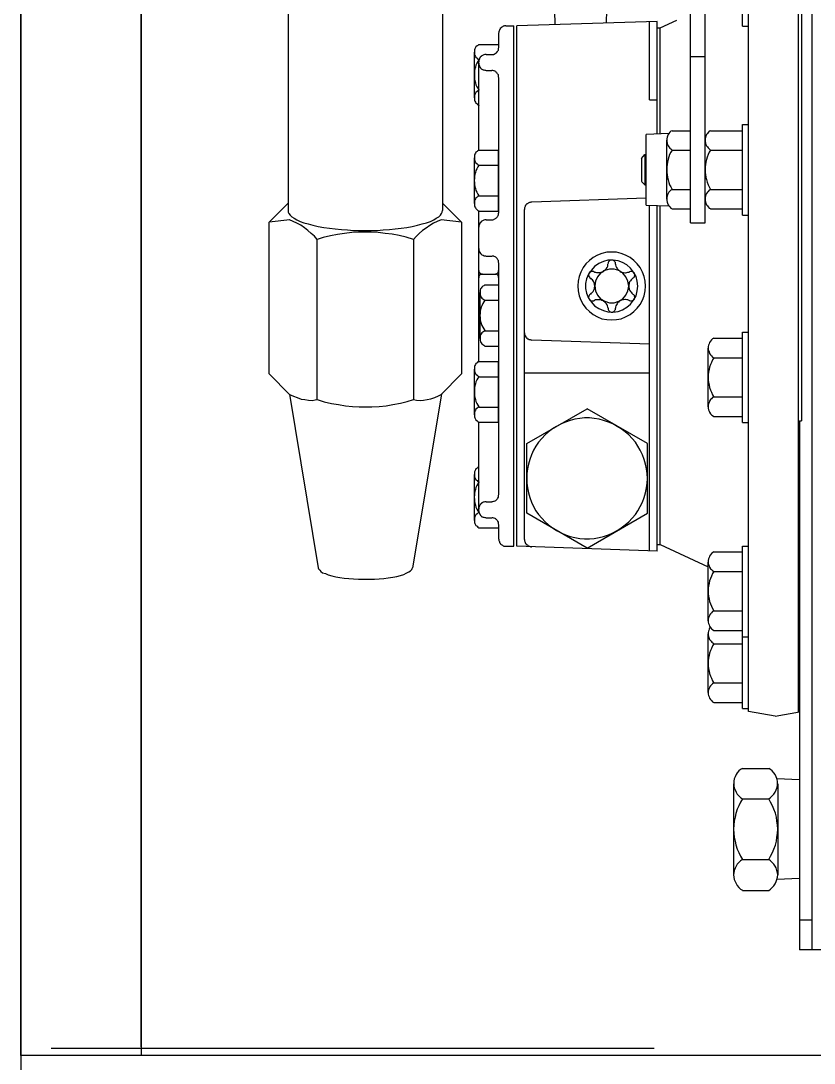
# Model space of a CAD drawing. Extents: x 667 to 1244, y -9 to 355.
# Drawn here: x 961.37 to 967.94, y 69.18 to 77.82 of the extents above; entities that cross this region are included whole.
import ezdxf

# ---------------------------------------------------------------- set-up
doc = ezdxf.new("R2010")
doc.units = 0
doc.header["$MEASUREMENT"] = 0
doc.layers.get('0').update_dxf_attribs({"linetype": 'CONTINUOUS'})

msp = doc.modelspace()

# ---------------------------------------------------------------- linework, layer by layer
at = {"lineweight": 30, "ltscale": 5}
for p, q in [((962.3638, 102.9995), (962.3638, 69.2383)), ((962.3638, 69.3095), (962.3638, 102.9995)), ((961.3663, 102.9283), (961.3663, 63.2383)), ((961.3663, 69.2383), (961.3663, 102.9283)), ((1015.4601, 69.2383), (961.3663, 69.2383))]:
    msp.add_line(p, q, dxfattribs=at)
for p, q in [((967.9228, 81.7194), (967.9228, 70.115)), ((967.838, 81.1343), (967.838, 74.5053)), ((966.9186, 76.1477), (966.9186, 80.5303)), ((967.0402, 76.1477), (967.0402, 80.5303)), ((967.3998, 72.093), (967.3998, 79.1488)), ((967.8114, 79.1551), (967.8114, 72.0866)), ((967.3504, 77.7774), (967.3504, 78.527)), ((967.3998, 77.7774), (967.3998, 78.527)), ((963.5819, 78.0243), (963.5819, 76.249)), ((964.8622, 78.0243), (964.8622, 76.249)), ((965.7954, 77.7913), (965.7891, 78.0243)), ((966.2209, 77.8052), (966.226, 78.0243)), ((966.6679, 77.7635), (966.8034, 77.8268)), ((965.3877, 77.7799), (965.4535, 77.7799)), ((965.4535, 73.4631), (965.4535, 77.7799)), ((966.6426, 77.8179), (965.4788, 77.7799)), ((965.4788, 73.4631), (965.4788, 77.7799)), ((966.5793, 77.1683), (966.5793, 77.8179)), ((966.6426, 76.8846), (966.6426, 77.8179)), ((966.6426, 77.7635), (966.6679, 77.7635)), ((966.6679, 76.8846), (966.6679, 77.7635)), ((967.3504, 77.7774), (967.3998, 77.7774)), ((965.3294, 77.6026), (965.3294, 77.7204)), ((965.1635, 77.6254), (965.3269, 77.6254)), ((965.1268, 77.1848), (965.1268, 77.5621)), ((965.1635, 76.7504), (965.1635, 77.4823)), ((965.223, 77.5431), (965.2712, 77.5431)), ((966.9186, 77.5267), (967.0402, 77.5267)), ((965.223, 77.4102), (965.2712, 77.4102)), ((965.3294, 76.2312), (965.3294, 77.3494)), ((966.5793, 77.1683), (966.6426, 77.1683)), ((967.3504, 76.211), (967.3504, 76.9632)), ((967.3504, 76.9632), (967.3998, 76.9632)), ((967.3998, 76.211), (967.3998, 76.9632)), ((966.7388, 76.8884), (966.5514, 76.8808)), ((966.5514, 76.2933), (966.5514, 76.8808)), ((966.7667, 76.9112), (966.9186, 76.9112)), ((966.9186, 76.2616), (966.9186, 76.9112)), ((967.0832, 76.9112), (967.3504, 76.9112)), ((966.7211, 76.3427), (966.7211, 76.8315)), ((967.0402, 76.3427), (967.0402, 76.8315)), ((965.1635, 76.7504), (965.3269, 76.7504)), ((965.3269, 76.2439), (965.3269, 76.7504)), ((966.5109, 76.6808), (966.54, 76.7124)), ((966.54, 76.7124), (966.5514, 76.7124)), ((966.54, 76.7124), (966.54, 76.4617)), ((966.7667, 76.7504), (966.9186, 76.7504)), ((967.0832, 76.7504), (967.3504, 76.7504)), ((965.1268, 76.3072), (965.1268, 76.6871)), ((965.1635, 76.6251), (965.3269, 76.6251)), ((966.5109, 76.6808), (966.5109, 76.4921)), ((966.5109, 76.4908), (966.54, 76.4617)), ((966.54, 76.4617), (966.5514, 76.4617)), ((965.1635, 76.3705), (965.3269, 76.3705)), ((966.7667, 76.4237), (966.9186, 76.4237)), ((967.0832, 76.4237), (967.3504, 76.4237)), ((963.5819, 76.311), (963.4236, 76.1527)), ((965.0204, 76.1527), (964.8622, 76.311)), ((966.5514, 76.3503), (965.6017, 76.3186)), ((966.5514, 76.2933), (966.7388, 76.287)), ((966.5793, 73.4226), (966.5793, 76.292)), ((966.6426, 73.4226), (966.6426, 76.2895)), ((965.1635, 76.2439), (965.3269, 76.2439)), ((965.1635, 74.9966), (965.1635, 76.2439)), ((965.5422, 73.5188), (965.5422, 76.2578)), ((966.7667, 76.2616), (966.9186, 76.2616)), ((967.0832, 76.2616), (967.3504, 76.2616)), ((967.3504, 76.211), (967.3998, 76.211)), ((963.5971, 76.1705), (963.4236, 76.1527)), ((963.4236, 74.894), (963.4236, 76.1527)), ((965.0204, 76.1527), (964.8508, 76.1705)), ((965.0204, 76.1527), (965.0204, 74.894)), ((965.223, 76.1705), (965.2712, 76.1705)), ((966.9186, 76.1477), (967.0402, 76.1477)), ((963.8238, 74.68), (963.8238, 76.0096)), ((964.6216, 76.0096), (964.6216, 74.68)), ((965.223, 75.8691), (965.2712, 75.8691)), ((965.3294, 73.8924), (965.3294, 75.8108)), ((965.1939, 75.7209), (965.3003, 75.7209)), ((965.2129, 75.631), (965.3294, 75.631)), ((965.1737, 75.1878), (965.1737, 75.569)), ((965.2129, 75.5056), (965.3294, 75.5056)), ((965.2129, 75.2511), (965.3294, 75.2511)), ((967.3504, 74.4901), (967.3504, 75.241)), ((967.3504, 75.241), (967.3998, 75.241)), ((967.3998, 74.4901), (967.3998, 75.241)), ((966.5793, 75.141), (965.6017, 75.1739)), ((967.1111, 75.1903), (967.3504, 75.1903)), ((965.2129, 75.1245), (965.3294, 75.1245)), ((967.0655, 74.6205), (967.0655, 75.1068)), ((965.1635, 74.9966), (965.3269, 74.9966)), ((965.3269, 74.4926), (965.3269, 74.9966)), ((967.1111, 75.027), (967.3504, 75.027)), ((963.4236, 74.894), (963.5971, 74.7205)), ((964.8482, 74.7205), (965.0204, 74.894)), ((965.1268, 74.5547), (965.1268, 74.9333)), ((965.5422, 74.9016), (966.5793, 74.9016)), ((965.1635, 74.87), (965.3269, 74.87)), ((963.5933, 74.7243), (963.8314, 73.2833)), ((964.8533, 74.7243), (964.614, 73.2833)), ((967.1111, 74.7028), (967.3504, 74.7028)), ((965.1635, 74.618), (965.3269, 74.618)), ((965.5599, 74.3153), (966.0613, 74.604)), ((966.5603, 74.3153), (966.0613, 74.604)), ((967.1111, 74.5395), (967.3504, 74.5395)), ((965.1635, 74.4926), (965.3269, 74.4926)), ((965.1635, 73.7582), (965.1635, 74.4901)), ((967.3504, 74.4901), (967.3998, 74.4901)), ((967.8228, 74.5053), (967.838, 74.5053)), ((967.8228, 74.5053), (967.8228, 70.115)), ((965.5599, 73.7379), (965.5599, 74.3153)), ((966.5603, 73.7379), (966.5603, 74.3153)), ((965.1268, 73.6784), (965.1268, 74.0583)), ((965.223, 73.8316), (965.2712, 73.8316)), ((965.223, 73.6999), (965.2712, 73.6999)), ((966.0613, 73.4466), (965.5599, 73.7379)), ((966.0613, 73.4466), (966.5603, 73.7379)), ((965.1635, 73.6151), (965.3269, 73.6151)), ((965.3294, 73.5226), (965.3294, 73.6404)), ((965.3877, 73.4631), (965.4535, 73.4631)), ((966.6426, 73.4226), (965.4788, 73.4631)), ((966.6679, 73.4783), (967.0655, 73.2934)), ((967.1111, 73.4163), (967.3504, 73.4163)), ((967.0655, 72.8452), (967.0655, 73.3327)), ((967.1111, 73.2529), (967.3504, 73.2529)), ((967.1111, 72.9275), (967.3504, 72.9275)), ((967.0655, 72.25), (967.0655, 72.7363)), ((967.1111, 72.7654), (967.3504, 72.7654)), ((967.1111, 72.6527), (967.3504, 72.6527)), ((967.3504, 72.117), (967.3504, 72.7135)), ((967.3504, 72.7135), (967.3998, 72.7135)), ((967.1111, 72.3298), (967.3504, 72.3298)), ((967.1111, 72.1664), (967.3504, 72.1664)), ((967.3504, 72.117), (967.3998, 72.117)), ((967.6189, 72.0537), (967.3998, 72.093)), ((967.6189, 72.0537), (967.8228, 72.0892)), ((967.3504, 71.6206), (967.567, 71.6206)), ((967.8228, 71.5257), (967.6341, 71.5333)), ((967.277, 70.7368), (967.277, 71.494)), ((967.6417, 71.494), (967.6417, 70.7368)), ((967.3504, 71.3687), (967.567, 71.3687)), ((967.3504, 70.8647), (967.567, 70.8647)), ((967.8228, 70.7064), (967.6341, 70.6988)), ((967.3504, 70.6089), (967.567, 70.6089)), ((967.8228, 70.3657), (967.9228, 70.3657)), ((978.7497, 70.115), (967.8228, 70.115)), ((961.6163, 69.3008), (966.6163, 69.3008))]:
    msp.add_line(p, q)
for points in [[(965.3877, 77.7799), (965.3826, 77.7799), (965.3763, 77.7799), (965.3699, 77.7774), (965.3649, 77.7774), (965.3585, 77.7736), (965.3547, 77.7711), (965.3497, 77.7685), (965.3471, 77.7635), (965.3408, 77.7597), (965.3395, 77.7533), (965.3358, 77.7508), (965.3332, 77.7445), (965.332, 77.7394), (965.3294, 77.7318), (965.3294, 77.7255), (965.3269, 77.7217), (965.3294, 77.7204)], [(965.1635, 77.6254), (965.1547, 77.6191), (965.1483, 77.614), (965.1395, 77.6077), (965.1344, 77.6001), (965.1306, 77.59), (965.1268, 77.5824), (965.1268, 77.5735), (965.1268, 77.5646), (965.1268, 77.5533), (965.1268, 77.5431), (965.1306, 77.5355), (965.1344, 77.5254), (965.1395, 77.5191), (965.1483, 77.5115), (965.1547, 77.5051), (965.1623, 77.5013), (965.1635, 77.5001)], [(965.2712, 77.5431), (965.2737, 77.5431), (965.28, 77.5431), (965.2864, 77.5444), (965.2914, 77.5469), (965.2978, 77.5507), (965.3028, 77.5533), (965.3079, 77.5558), (965.3092, 77.5583), (965.3155, 77.5646), (965.318, 77.5684), (965.3206, 77.5735), (965.3256, 77.5798), (965.3256, 77.5849), (965.3269, 77.59), (965.3269, 77.5963), (965.3294, 77.6026), (965.3294, 77.6026)], [(965.1635, 77.5001), (965.1547, 77.4861), (965.1458, 77.4709), (965.1395, 77.4557), (965.1344, 77.438), (965.1306, 77.4241), (965.1268, 77.4064), (965.1268, 77.3912), (965.1268, 77.3747), (965.1268, 77.357), (965.1268, 77.3392), (965.1306, 77.3241), (965.1344, 77.3076), (965.1395, 77.2924), (965.1458, 77.2759), (965.1547, 77.2633), (965.1623, 77.2493), (965.1635, 77.2468)], [(965.223, 77.5431), (965.218, 77.5431), (965.2117, 77.5431), (965.2053, 77.5406), (965.199, 77.5381), (965.1939, 77.5355), (965.1889, 77.533), (965.1838, 77.5292), (965.1813, 77.5254), (965.1749, 77.5203), (965.1737, 77.5178), (965.1699, 77.5115), (965.1686, 77.5051), (965.1661, 77.5013), (965.1635, 77.4937), (965.1635, 77.4874), (965.1623, 77.4836), (965.1635, 77.4823)], [(965.1635, 77.4709), (965.1635, 77.4659), (965.1635, 77.4595), (965.1661, 77.4545), (965.1686, 77.4482), (965.1699, 77.4418), (965.1737, 77.438), (965.1749, 77.433), (965.18, 77.4304), (965.1838, 77.4241), (965.1889, 77.4216), (965.1939, 77.419), (965.199, 77.4165), (965.2053, 77.4152), (965.2117, 77.4127), (965.218, 77.4127), (965.223, 77.4102)], [(965.3294, 77.3494), (965.3269, 77.3557), (965.3269, 77.3608), (965.3256, 77.3696), (965.3256, 77.3734), (965.3206, 77.3798), (965.318, 77.3836), (965.3155, 77.3886), (965.3092, 77.3924), (965.3079, 77.3975), (965.3028, 77.4013), (965.2965, 77.4038), (965.2914, 77.4064), (965.2864, 77.4089), (965.28, 77.4102), (965.2737, 77.4102), (965.2712, 77.4102)], [(965.1635, 77.2468), (965.1547, 77.243), (965.1483, 77.2354), (965.1395, 77.2291), (965.1344, 77.2215), (965.1306, 77.2114), (965.1268, 77.2038), (965.1268, 77.1936), (965.1268, 77.186), (965.1268, 77.1734), (965.1268, 77.1645), (965.1306, 77.1569), (965.1344, 77.148), (965.1395, 77.1404), (965.1483, 77.1328), (965.1547, 77.1265), (965.1623, 77.124), (965.1635, 77.1214)], [(966.7667, 76.9112), (966.7553, 76.9062), (966.7464, 76.8986), (966.7388, 76.8884), (966.7325, 76.8783), (966.7287, 76.8669), (966.7236, 76.8568), (966.7211, 76.8441), (966.7211, 76.8327), (966.7211, 76.8201), (966.7236, 76.8087), (966.7287, 76.7973), (966.7325, 76.7859), (966.7388, 76.777), (966.7464, 76.7656), (966.7553, 76.7593), (966.7667, 76.7504)], [(967.0832, 76.9112), (967.0731, 76.9062), (967.0642, 76.896), (967.0579, 76.8884), (967.0503, 76.8783), (967.0465, 76.8669), (967.0415, 76.8568), (967.0402, 76.8441), (967.0389, 76.8327), (967.0402, 76.8201), (967.0415, 76.8087), (967.0465, 76.7973), (967.0503, 76.7859), (967.0579, 76.777), (967.0642, 76.7681), (967.0731, 76.7593), (967.082, 76.753), (967.0832, 76.7504)], [(965.1635, 76.7504), (965.1547, 76.7441), (965.1483, 76.739), (965.1395, 76.7327), (965.1344, 76.7251), (965.1306, 76.715), (965.1268, 76.7074), (965.1268, 76.6985), (965.1268, 76.6896), (965.1268, 76.6782), (965.1268, 76.6681), (965.1306, 76.6605), (965.1344, 76.6504), (965.1395, 76.6441), (965.1483, 76.6365), (965.1547, 76.6301), (965.1623, 76.6263), (965.1635, 76.6251)], [(966.7667, 76.7504), (966.7553, 76.7327), (966.7439, 76.7124), (966.7388, 76.6934), (966.7325, 76.6744), (966.7287, 76.6504), (966.7236, 76.6301), (966.7211, 76.6111), (966.7211, 76.5871), (966.7211, 76.5655), (966.7236, 76.5465), (966.7287, 76.5238), (966.7325, 76.5022), (966.7388, 76.482), (966.7439, 76.463), (966.7553, 76.444), (966.7667, 76.4237)], [(967.0832, 76.7504), (967.0718, 76.7327), (967.0642, 76.7124), (967.0554, 76.6922), (967.0503, 76.6719), (967.044, 76.6504), (967.0415, 76.6301), (967.0402, 76.6111), (967.0389, 76.5871), (967.0402, 76.5655), (967.0415, 76.5465), (967.044, 76.5238), (967.0503, 76.5048), (967.0554, 76.4845), (967.0642, 76.463), (967.0718, 76.444), (967.0832, 76.4237)], [(965.1635, 76.6251), (965.1547, 76.6111), (965.1458, 76.5959), (965.1395, 76.5807), (965.1344, 76.563), (965.1306, 76.5491), (965.1268, 76.5314), (965.1268, 76.5162), (965.1243, 76.4984), (965.1268, 76.4794), (965.1268, 76.4642), (965.1306, 76.4465), (965.1344, 76.4313), (965.1395, 76.4149), (965.1458, 76.3997), (965.1547, 76.3857), (965.1623, 76.3718), (965.1635, 76.3705)], [(965.1635, 76.3705), (965.1547, 76.3655), (965.1483, 76.3604), (965.1395, 76.3528), (965.1344, 76.3452), (965.1306, 76.3363), (965.1268, 76.3287), (965.1268, 76.3186), (965.1268, 76.3097), (965.1268, 76.2971), (965.1268, 76.287), (965.1306, 76.2794), (965.1344, 76.2718), (965.1395, 76.2642), (965.1483, 76.2553), (965.1547, 76.249), (965.1623, 76.2464), (965.1635, 76.2439)], [(966.7667, 76.4237), (966.7553, 76.4174), (966.7464, 76.4098), (966.7388, 76.3997), (966.7325, 76.3895), (966.7287, 76.3781), (966.7236, 76.368), (966.7211, 76.3566), (966.7211, 76.3427), (966.7211, 76.3313), (966.7236, 76.3186), (966.7287, 76.3097), (966.7325, 76.2971), (966.7388, 76.287), (966.7464, 76.2781), (966.7553, 76.2692), (966.7667, 76.2616)], [(967.0832, 76.4237), (967.0731, 76.4174), (967.0642, 76.4073), (967.0579, 76.3997), (967.0503, 76.3895), (967.0465, 76.3781), (967.0415, 76.368), (967.0402, 76.3566), (967.0389, 76.3427), (967.0402, 76.3313), (967.0415, 76.3186), (967.0465, 76.3097), (967.0503, 76.2971), (967.0579, 76.287), (967.0642, 76.2794), (967.0731, 76.2692), (967.082, 76.2642), (967.0832, 76.2616)], [(965.6017, 76.3186), (965.5941, 76.3186), (965.5877, 76.3161), (965.5839, 76.3148), (965.5776, 76.3135), (965.5713, 76.311), (965.5687, 76.3072), (965.5624, 76.3047), (965.5599, 76.3009), (965.5536, 76.2971), (965.5523, 76.292), (965.5485, 76.287), (965.546, 76.2819), (965.5447, 76.2756), (965.5422, 76.2718), (965.5422, 76.2654), (965.5422, 76.2578)], [(966.6426, 73.4783), (966.6679, 73.4783), (966.6679, 76.287)], [(963.5819, 76.249), (963.5832, 76.2363), (963.5883, 76.2249), (963.5997, 76.211), (963.6136, 76.197), (963.6313, 76.1844), (963.6541, 76.1705), (963.682, 76.1591), (963.7136, 76.1477), (963.7491, 76.1375), (963.7883, 76.1261), (963.8314, 76.1173), (963.877, 76.1084), (963.9238, 76.1021), (963.9732, 76.097), (964.0251, 76.0907), (964.0745, 76.0881), (964.1252, 76.0843), (964.172, 76.0843), (964.2214, 76.0843), (964.2214, 76.0843), (964.2695, 76.0843), (964.3202, 76.0843), (964.3696, 76.0881), (964.4215, 76.0907), (964.4696, 76.097), (964.519, 76.1021), (964.5671, 76.1084), (964.6114, 76.1173), (964.6557, 76.1261), (964.6937, 76.1375), (964.7305, 76.1477), (964.7621, 76.1591), (964.79, 76.1705), (964.8102, 76.1844), (964.8305, 76.197), (964.8444, 76.211), (964.8546, 76.2249), (964.8596, 76.2363), (964.8622, 76.249)], [(965.2712, 76.1705), (965.2737, 76.1705), (965.28, 76.1705), (965.2864, 76.173), (965.2914, 76.1768), (965.2965, 76.1793), (965.3003, 76.1819), (965.3054, 76.1844), (965.3092, 76.1882), (965.3142, 76.1932), (965.318, 76.1996), (965.3206, 76.2021), (965.3231, 76.2084), (965.3256, 76.2148), (965.3269, 76.2186), (965.3269, 76.2249), (965.3294, 76.2312)], [(963.8238, 76.0096), (963.801, 76.035), (963.7744, 76.059), (963.7465, 76.0843), (963.7174, 76.1059), (963.687, 76.1261), (963.6554, 76.1439), (963.625, 76.1591), (963.5946, 76.1705)], [(964.8508, 76.1705), (964.8191, 76.1591), (964.7874, 76.1439), (964.7558, 76.1236), (964.7267, 76.1033), (964.695, 76.0831), (964.6697, 76.059), (964.6444, 76.0337), (964.6216, 76.0096)], [(965.223, 76.1705), (965.218, 76.1705), (965.2117, 76.1705), (965.2053, 76.1692), (965.199, 76.1667), (965.1939, 76.1641), (965.1889, 76.1616), (965.1838, 76.1578), (965.1813, 76.1527), (965.1749, 76.1489), (965.1737, 76.1451), (965.1699, 76.1401), (965.1686, 76.1337), (965.1661, 76.1299), (965.1635, 76.1211), (965.1635, 76.116), (965.1623, 76.1122), (965.1635, 76.1097)], [(964.6216, 76.0096), (964.5608, 76.0274), (964.5038, 76.0413), (964.4455, 76.0527), (964.3873, 76.059), (964.329, 76.0666), (964.2708, 76.0679), (964.2214, 76.0704), (964.2214, 76.0704), (964.1657, 76.0679), (964.11, 76.0666), (964.0505, 76.059), (963.9909, 76.0502), (963.934, 76.0388), (963.8732, 76.0248), (963.8238, 76.0096)], [(965.1635, 75.9337), (965.1635, 75.9273), (965.1635, 75.921), (965.1661, 75.9147), (965.1686, 75.9083), (965.1699, 75.9033), (965.1737, 75.8995), (965.1749, 75.8957), (965.1813, 75.8893), (965.1838, 75.8868), (965.1889, 75.8817), (965.1952, 75.8792), (965.199, 75.8779), (965.2053, 75.8729), (965.2117, 75.8716), (965.218, 75.8716), (965.223, 75.8691)], [(965.3294, 75.8108), (965.3269, 75.8172), (965.3269, 75.8235), (965.3256, 75.8298), (965.3256, 75.8349), (965.3206, 75.84), (965.318, 75.8463), (965.3155, 75.8501), (965.3117, 75.8539), (965.3079, 75.8577), (965.3028, 75.8615), (965.2978, 75.864), (965.2914, 75.8678), (965.2864, 75.8691), (965.28, 75.8691), (965.2737, 75.8691), (965.2712, 75.8716), (965.2712, 75.8691)], [(966.5451, 75.6209), (966.5425, 75.6627), (966.5337, 75.7019), (966.5197, 75.7386), (966.4995, 75.7754), (966.4767, 75.8058), (966.4488, 75.8349), (966.4172, 75.8602), (966.3792, 75.8779), (966.3425, 75.8931), (966.3032, 75.902), (966.2627, 75.9033), (966.2247, 75.902), (966.1842, 75.8931), (966.1474, 75.8779), (966.112, 75.8602), (966.0803, 75.8349), (966.0499, 75.8058), (966.0271, 75.7754), (966.0094, 75.7386), (965.9942, 75.7019), (965.9854, 75.6627), (965.9841, 75.6234), (965.9854, 75.5816), (965.9942, 75.5424), (966.0094, 75.5056), (966.0271, 75.4702), (966.0499, 75.4385), (966.0803, 75.4107), (966.112, 75.3853), (966.1474, 75.3676), (966.1842, 75.3512), (966.2247, 75.3436), (966.2627, 75.341), (966.3032, 75.3436), (966.3425, 75.3512), (966.3792, 75.3676), (966.4172, 75.3853), (966.4488, 75.4107), (966.4767, 75.4385), (966.4995, 75.4702), (966.5197, 75.5056), (966.5337, 75.5424), (966.5425, 75.5816), (966.5451, 75.6209), (966.5451, 75.6209)], [(966.4818, 75.6209), (966.4767, 75.6627), (966.4666, 75.7019), (966.4463, 75.7386), (966.421, 75.7703), (966.3906, 75.7994), (966.3539, 75.8184), (966.3171, 75.8324), (966.2753, 75.8374), (966.2336, 75.8362), (966.1956, 75.826), (966.1576, 75.8083), (966.1234, 75.7855), (966.0968, 75.7551), (966.0727, 75.7209), (966.0563, 75.6829), (966.0487, 75.6424), (966.0487, 75.6019), (966.0563, 75.5626), (966.0727, 75.5221), (966.0968, 75.4892), (966.1234, 75.4588), (966.1576, 75.436), (966.1956, 75.4183), (966.2336, 75.4081), (966.2753, 75.4056), (966.3171, 75.4119), (966.3539, 75.4259), (966.3906, 75.4461), (966.421, 75.4727), (966.4463, 75.5056), (966.4666, 75.5424), (966.4767, 75.5816), (966.4818, 75.6209)], [(966.2956, 75.8045), (966.2956, 75.8108), (966.2956, 75.8172), (966.2918, 75.8235), (966.2867, 75.8286), (966.2829, 75.8324), (966.2779, 75.8362), (966.2715, 75.8374), (966.2652, 75.8374), (966.2601, 75.8374), (966.2538, 75.8362), (966.2462, 75.8324), (966.2424, 75.8286), (966.2386, 75.8235), (966.2361, 75.8172), (966.2361, 75.8108), (966.2336, 75.8058), (966.2361, 75.8045)], [(965.1635, 75.7513), (965.1635, 75.75), (965.1635, 75.745), (965.1635, 75.7437), (965.1661, 75.7386), (965.1686, 75.7374), (965.1686, 75.7361), (965.1699, 75.7323), (965.1724, 75.7298), (965.1737, 75.7298), (965.1749, 75.7273), (965.1775, 75.726), (965.1813, 75.7235), (965.1838, 75.7209), (965.1876, 75.7209), (965.1889, 75.7209), (965.1914, 75.7209), (965.1939, 75.7209), (965.1889, 75.7209), (965.1876, 75.7209), (965.1838, 75.7209), (965.1813, 75.7209), (965.1775, 75.7209), (965.1737, 75.7184), (965.1737, 75.7159), (965.1724, 75.7146), (965.1686, 75.7121), (965.1686, 75.7095), (965.1661, 75.7057), (965.1635, 75.7032), (965.1635, 75.7007), (965.1635, 75.6981), (965.1623, 75.6943), (965.1623, 75.6918), (965.1635, 75.6905)], [(965.3003, 75.7209), (965.3003, 75.7209), (965.3041, 75.7209), (965.3079, 75.7235), (965.3092, 75.7235), (965.3117, 75.726), (965.3155, 75.7273), (965.3155, 75.7298), (965.318, 75.7298), (965.3206, 75.7336), (965.3231, 75.7361), (965.3256, 75.7374), (965.3256, 75.7386), (965.3256, 75.7437), (965.3269, 75.745), (965.3269, 75.75), (965.3269, 75.7513), (965.3294, 75.7513)], [(966.1221, 75.7374), (966.1297, 75.7374), (966.1398, 75.7336), (966.1487, 75.7336), (966.1601, 75.7336), (966.169, 75.7336), (966.1778, 75.7374), (966.1867, 75.7386), (966.1956, 75.7437), (966.2019, 75.75), (966.2082, 75.7551), (966.2158, 75.7614), (966.2222, 75.769), (966.226, 75.7766), (966.2323, 75.7868), (966.2323, 75.7969), (966.2336, 75.8045), (966.2361, 75.8045)], [(966.4058, 75.6209), (966.3994, 75.6627), (966.3817, 75.6981), (966.3564, 75.7298), (966.3235, 75.75), (966.2855, 75.7614), (966.2462, 75.7614), (966.2082, 75.75), (966.1728, 75.7298), (966.1474, 75.6981), (966.1297, 75.6627), (966.1259, 75.6234), (966.1297, 75.5816), (966.1474, 75.5462), (966.1728, 75.517), (966.2082, 75.4955), (966.2462, 75.4829), (966.2855, 75.4829), (966.3235, 75.4955), (966.3564, 75.517), (966.3817, 75.5462), (966.3994, 75.5816), (966.4058, 75.6209), (966.4058, 75.6209)], [(966.2956, 75.8045), (966.2956, 75.7969), (966.2994, 75.7868), (966.3032, 75.7766), (966.3095, 75.769), (966.3121, 75.7614), (966.3184, 75.7551), (966.3273, 75.75), (966.3349, 75.7437), (966.3425, 75.7386), (966.3526, 75.7361), (966.3615, 75.7336), (966.3728, 75.7323), (966.3792, 75.7323), (966.3906, 75.7336), (966.3994, 75.7361), (966.4096, 75.7374)], [(965.3294, 75.6905), (965.3269, 75.6943), (965.3269, 75.6981), (965.3269, 75.7007), (965.3256, 75.7032), (965.3256, 75.7057), (965.3231, 75.7083), (965.3206, 75.7121), (965.3206, 75.7121), (965.318, 75.7146), (965.3155, 75.7159), (965.3142, 75.7184), (965.3092, 75.7209), (965.3079, 75.7209), (965.3041, 75.7209), (965.3003, 75.7209), (965.3003, 75.7209), (965.3003, 75.7209)], [(966.1057, 75.7437), (966.0981, 75.7437), (966.0943, 75.7437), (966.0905, 75.7412), (966.0841, 75.7374), (966.0816, 75.7361), (966.0791, 75.7298), (966.0753, 75.726), (966.0727, 75.7209), (966.0727, 75.7159), (966.0727, 75.7121), (966.0753, 75.7057), (966.0765, 75.7007), (966.0803, 75.6981), (966.0816, 75.6918), (966.0879, 75.688), (966.093, 75.6867)], [(966.093, 75.555), (966.0981, 75.5626), (966.1057, 75.5702), (966.112, 75.5778), (966.1158, 75.5867), (966.1196, 75.593), (966.1221, 75.6044), (966.1234, 75.6108), (966.1259, 75.6209), (966.1234, 75.631), (966.1221, 75.6411), (966.1196, 75.6487), (966.1158, 75.6563), (966.112, 75.6665), (966.1057, 75.6741), (966.0981, 75.6804), (966.093, 75.6867), (966.093, 75.6867)], [(966.1221, 75.7374), (966.1196, 75.7386), (966.1196, 75.7386), (966.1196, 75.7412), (966.1171, 75.7412), (966.1158, 75.7437), (966.1158, 75.7437), (966.1145, 75.7437), (966.112, 75.7437), (966.112, 75.7437), (966.112, 75.7437), (966.1107, 75.7437), (966.1082, 75.7437), (966.1082, 75.7437), (966.1057, 75.7437), (966.1057, 75.745), (966.1057, 75.7437)], [(966.4387, 75.6867), (966.4311, 75.6804), (966.426, 75.6741), (966.4197, 75.6665), (966.4134, 75.6563), (966.4108, 75.6487), (966.4083, 75.6411), (966.4058, 75.631), (966.4058, 75.6209), (966.4058, 75.6108), (966.4083, 75.6044), (966.4108, 75.593), (966.4134, 75.5867), (966.4197, 75.5778), (966.426, 75.5702), (966.4311, 75.5626), (966.4387, 75.555)], [(966.4387, 75.6867), (966.4438, 75.6905), (966.4488, 75.6943), (966.4526, 75.6981), (966.4526, 75.7057), (966.4552, 75.7121), (966.4552, 75.7184), (966.4526, 75.7235), (966.4526, 75.7298), (966.4463, 75.7336), (966.4438, 75.7374), (966.4374, 75.7412), (966.4311, 75.7437), (966.4273, 75.7437), (966.4197, 75.7437), (966.4134, 75.7412), (966.4096, 75.7374)], [(965.2129, 75.631), (965.2041, 75.6247), (965.1952, 75.6209), (965.1889, 75.6133), (965.1813, 75.6044), (965.1775, 75.5981), (965.1737, 75.588), (965.1737, 75.5804), (965.1737, 75.5702), (965.1737, 75.5576), (965.1737, 75.5487), (965.1775, 75.5398), (965.1813, 75.531), (965.1889, 75.5221), (965.1952, 75.517), (965.2041, 75.5107), (965.2129, 75.5056)], [(965.2129, 75.5056), (965.2041, 75.4905), (965.1952, 75.4778), (965.1876, 75.4588), (965.1813, 75.4461), (965.1775, 75.4284), (965.1737, 75.4119), (965.1737, 75.3967), (965.1724, 75.379), (965.1737, 75.3613), (965.1737, 75.3448), (965.1775, 75.3271), (965.1813, 75.3119), (965.1876, 75.2954), (965.1952, 75.2802), (965.2041, 75.2663), (965.2117, 75.2524), (965.2129, 75.2511)], [(966.093, 75.555), (966.0867, 75.555), (966.0816, 75.5487), (966.0791, 75.5436), (966.0753, 75.5386), (966.0727, 75.531), (966.0727, 75.5246), (966.0753, 75.5196), (966.0791, 75.5132), (966.0816, 75.5082), (966.0867, 75.5031), (966.0905, 75.4993), (966.0981, 75.4993), (966.1044, 75.4993), (966.1107, 75.4993), (966.1158, 75.4993), (966.1196, 75.5031), (966.1221, 75.5031)], [(966.2361, 75.4385), (966.2323, 75.4474), (966.2298, 75.4575), (966.226, 75.4651), (966.2222, 75.4753), (966.2158, 75.4816), (966.2082, 75.4879), (966.2006, 75.493), (966.193, 75.4993), (966.1842, 75.5031), (966.1778, 75.5069), (966.169, 75.5082), (966.1601, 75.5082), (966.1487, 75.5082), (966.1398, 75.5082), (966.1297, 75.5069), (966.1221, 75.5031)], [(966.4096, 75.5031), (966.3994, 75.5082), (966.3906, 75.5082), (966.3792, 75.5107), (966.3728, 75.5107), (966.3615, 75.5082), (966.3526, 75.5082), (966.345, 75.5056), (966.3349, 75.4993), (966.3273, 75.4955), (966.3209, 75.4892), (966.3121, 75.4829), (966.3095, 75.4753), (966.3032, 75.4677), (966.2994, 75.4575), (966.2969, 75.4474), (966.2956, 75.4385)], [(966.4096, 75.5031), (966.4134, 75.5018), (966.4197, 75.4993), (966.4273, 75.4993), (966.4311, 75.4993), (966.4374, 75.5018), (966.4438, 75.5056), (966.4463, 75.5082), (966.4526, 75.5145), (966.4526, 75.5196), (966.4552, 75.5246), (966.4552, 75.531), (966.4526, 75.5386), (966.4526, 75.5436), (966.4488, 75.5487), (966.4438, 75.5525), (966.4387, 75.555), (966.4387, 75.555)], [(966.2361, 75.4385), (966.2361, 75.4347), (966.2361, 75.4284), (966.2386, 75.4221), (966.2424, 75.417), (966.2462, 75.4119), (966.2538, 75.4081), (966.2601, 75.4056), (966.2627, 75.4043), (966.2715, 75.4056), (966.2779, 75.4081), (966.2829, 75.4119), (966.2867, 75.417), (966.2918, 75.4221), (966.2956, 75.4284), (966.2956, 75.4347), (966.2956, 75.4385), (966.2956, 75.4385)], [(965.2129, 75.2511), (965.2041, 75.2461), (965.1952, 75.241), (965.1889, 75.2334), (965.1813, 75.2245), (965.1775, 75.2169), (965.1737, 75.2093), (965.1737, 75.1992), (965.1737, 75.1903), (965.1737, 75.1777), (965.1737, 75.1701), (965.1775, 75.1599), (965.1813, 75.1524), (965.1889, 75.1435), (965.1952, 75.1372), (965.2041, 75.1308), (965.2129, 75.1245)], [(965.5422, 75.2334), (965.5422, 75.2283), (965.5422, 75.2233), (965.5447, 75.2169), (965.546, 75.2106), (965.5485, 75.2081), (965.5523, 75.2017), (965.5536, 75.1979), (965.5599, 75.1916), (965.5624, 75.1903), (965.5687, 75.1853), (965.5713, 75.184), (965.5776, 75.1789), (965.5839, 75.1777), (965.5877, 75.1777), (965.5941, 75.1751), (965.6017, 75.1739)], [(967.1111, 75.1903), (967.0997, 75.184), (967.0908, 75.1751), (967.0832, 75.1663), (967.0769, 75.1549), (967.0731, 75.1435), (967.068, 75.1321), (967.0655, 75.1207), (967.0655, 75.108), (967.0655, 75.0966), (967.068, 75.0852), (967.0731, 75.0764), (967.0769, 75.0637), (967.0832, 75.0523), (967.0908, 75.0434), (967.0997, 75.0333), (967.1111, 75.027)], [(965.1635, 74.9966), (965.1547, 74.9928), (965.1483, 74.9865), (965.1395, 74.9801), (965.1344, 74.9713), (965.1306, 74.9624), (965.1268, 74.9548), (965.1268, 74.9447), (965.1268, 74.9358), (965.1268, 74.9257), (965.1268, 74.9156), (965.1306, 74.908), (965.1344, 74.8978), (965.1395, 74.8902), (965.1483, 74.8839), (965.1547, 74.8763), (965.1623, 74.8725), (965.1635, 74.87)], [(967.1111, 75.027), (967.0997, 75.0093), (967.0908, 74.989), (967.0832, 74.9713), (967.0769, 74.9485), (967.0731, 74.9295), (967.068, 74.908), (967.0655, 74.8864), (967.0655, 74.8662), (967.0655, 74.8446), (967.068, 74.8231), (967.0731, 74.8016), (967.0769, 74.7813), (967.0832, 74.7598), (967.0908, 74.7421), (967.0997, 74.7205), (967.1086, 74.7053), (967.1111, 74.7028)], [(965.1635, 74.87), (965.1547, 74.8573), (965.1458, 74.8434), (965.1395, 74.8269), (965.1344, 74.8117), (965.1306, 74.7953), (965.1268, 74.7788), (965.1268, 74.7623), (965.1268, 74.7459), (965.1268, 74.7294), (965.1268, 74.7117), (965.1306, 74.6965), (965.1344, 74.68), (965.1395, 74.6648), (965.1458, 74.6471), (965.1547, 74.6332), (965.1623, 74.6205), (965.1635, 74.618)], [(963.5933, 74.7231), (963.6262, 74.7091), (963.6579, 74.6965), (963.6896, 74.6851), (963.7212, 74.68), (963.7516, 74.675), (963.7807, 74.6737), (963.8073, 74.6775), (963.8238, 74.68)], [(964.6216, 74.68), (964.6469, 74.675), (964.676, 74.6737), (964.7051, 74.675), (964.7343, 74.68), (964.7659, 74.6876), (964.7976, 74.699), (964.8292, 74.7117), (964.8508, 74.7231)], [(963.8238, 74.68), (963.8808, 74.6623), (963.9416, 74.6471), (963.9998, 74.6382), (964.0581, 74.6294), (964.1163, 74.6243), (964.172, 74.6205), (964.2214, 74.6205), (964.2214, 74.6205), (964.2771, 74.6205), (964.3366, 74.6243), (964.3936, 74.6294), (964.4506, 74.6395), (964.5127, 74.6496), (964.5684, 74.6648), (964.6216, 74.68)], [(967.1111, 74.7028), (967.0997, 74.6965), (967.0908, 74.6876), (967.0832, 74.68), (967.0769, 74.6674), (967.0731, 74.656), (967.068, 74.6458), (967.0655, 74.6332), (967.0655, 74.6218), (967.0655, 74.6104), (967.068, 74.5964), (967.0731, 74.5838), (967.0769, 74.5749), (967.0832, 74.5635), (967.0908, 74.5534), (967.0997, 74.5471), (967.1111, 74.5395)], [(965.1635, 74.618), (965.1547, 74.6142), (965.1483, 74.6078), (965.1395, 74.6015), (965.1344, 74.5926), (965.1306, 74.5838), (965.1268, 74.5775), (965.1268, 74.5661), (965.1268, 74.5572), (965.1268, 74.5471), (965.1268, 74.5369), (965.1306, 74.5293), (965.1344, 74.5192), (965.1395, 74.5116), (965.1483, 74.5053), (965.1547, 74.4977), (965.1623, 74.4939), (965.1635, 74.4926)], [(966.5603, 74.0241), (966.5577, 74.0671), (966.5539, 74.1051), (966.5451, 74.1456), (966.5337, 74.1836), (966.5197, 74.2216), (966.502, 74.2596), (966.4818, 74.2951), (966.4615, 74.3267), (966.4349, 74.3584), (966.4058, 74.3875), (966.3766, 74.4141), (966.3425, 74.4382), (966.3095, 74.4584), (966.2741, 74.4787), (966.2386, 74.4939), (966.1981, 74.5078), (966.1614, 74.5167), (966.1196, 74.523), (966.0803, 74.5281), (966.0385, 74.5281), (965.9993, 74.523), (965.9588, 74.5167), (965.9208, 74.5078), (965.8815, 74.4939), (965.8461, 74.4787), (965.8081, 74.4584), (965.7752, 74.4382), (965.741, 74.4141), (965.7118, 74.3875), (965.6852, 74.3584), (965.6587, 74.3267), (965.6371, 74.2951), (965.6156, 74.2596), (965.6004, 74.2216), (965.5852, 74.1836), (965.5738, 74.1456), (965.5662, 74.1051), (965.5599, 74.0671), (965.5599, 74.0266), (965.5599, 73.9874), (965.5662, 73.9481), (965.5738, 73.9063), (965.5852, 73.8671), (965.6004, 73.8303), (965.6156, 73.7936), (965.6371, 73.7582), (965.6587, 73.7265), (965.6852, 73.6961), (965.7118, 73.6657), (965.741, 73.6404), (965.7752, 73.6151), (965.8081, 73.5935), (965.8461, 73.5745), (965.8815, 73.5593), (965.9208, 73.5454), (965.9588, 73.5366), (965.9993, 73.5277), (966.0385, 73.5264), (966.0803, 73.5264), (966.1196, 73.5277), (966.1614, 73.5366), (966.1981, 73.5454), (966.2386, 73.5593), (966.2741, 73.5745), (966.3095, 73.5935), (966.3425, 73.6151), (966.3766, 73.6404), (966.4058, 73.6657), (966.4349, 73.6961), (966.4615, 73.7265), (966.4818, 73.7582), (966.502, 73.7936), (966.5197, 73.8303), (966.5337, 73.8671), (966.5451, 73.9063), (966.5539, 73.9481), (966.5577, 73.9874), (966.5603, 74.0241)], [(965.1635, 74.1216), (965.1547, 74.1178), (965.1483, 74.1115), (965.1395, 74.1051), (965.1344, 74.0963), (965.1306, 74.0874), (965.1268, 74.0798), (965.1268, 74.0697), (965.1268, 74.0608), (965.1268, 74.0507), (965.1268, 74.0405), (965.1306, 74.0329), (965.1344, 74.0228), (965.1395, 74.0152), (965.1483, 74.0089), (965.1547, 74.0013), (965.1623, 73.9975), (965.1635, 73.995)], [(965.1635, 73.995), (965.1547, 73.9823), (965.1458, 73.9684), (965.1395, 73.9519), (965.1344, 73.9354), (965.1306, 73.9202), (965.1268, 73.9025), (965.1268, 73.8861), (965.1243, 73.8696), (965.1268, 73.8544), (965.1268, 73.8367), (965.1306, 73.8202), (965.1344, 73.8037), (965.1395, 73.7873), (965.1458, 73.7721), (965.1547, 73.7582), (965.1623, 73.743), (965.1635, 73.7404)], [(965.2712, 73.8316), (965.2737, 73.8341), (965.28, 73.8341), (965.2864, 73.8367), (965.2914, 73.8367), (965.2978, 73.8392), (965.3028, 73.843), (965.3079, 73.8455), (965.3092, 73.8493), (965.3155, 73.8544), (965.318, 73.8595), (965.3206, 73.8633), (965.3256, 73.8696), (965.3256, 73.8747), (965.3269, 73.881), (965.3269, 73.8861), (965.3294, 73.8924), (965.3294, 73.8924)], [(965.223, 73.8316), (965.218, 73.8316), (965.2117, 73.8316), (965.2053, 73.8303), (965.199, 73.8303), (965.1939, 73.8253), (965.1889, 73.8215), (965.1838, 73.8202), (965.1813, 73.8164), (965.1749, 73.8113), (965.1737, 73.8063), (965.1699, 73.8025), (965.1686, 73.7961), (965.1661, 73.7898), (965.1635, 73.7847), (965.1635, 73.7784), (965.1623, 73.7721), (965.1635, 73.7721)], [(965.1635, 73.7404), (965.1547, 73.7379), (965.1483, 73.7316), (965.1395, 73.7252), (965.1344, 73.7176), (965.1306, 73.7075), (965.1268, 73.6999), (965.1268, 73.6898), (965.1268, 73.6796), (965.1268, 73.6708), (965.1268, 73.6594), (965.1306, 73.6531), (965.1344, 73.6417), (965.1395, 73.6353), (965.1483, 73.629), (965.1547, 73.6227), (965.1623, 73.6176), (965.1635, 73.6151)], [(965.1635, 73.7582), (965.1635, 73.7544), (965.1635, 73.7493), (965.1661, 73.7404), (965.1686, 73.7379), (965.1699, 73.7316), (965.1737, 73.7265), (965.1749, 73.7214), (965.18, 73.7176), (965.1838, 73.7138), (965.1889, 73.7088), (965.1939, 73.7075), (965.199, 73.7037), (965.2053, 73.7037), (965.2117, 73.7024), (965.218, 73.7024), (965.223, 73.6999)], [(965.3294, 73.6404), (965.3269, 73.6467), (965.3269, 73.6531), (965.3256, 73.6581), (965.3256, 73.6645), (965.3206, 73.6708), (965.318, 73.6733), (965.3155, 73.6784), (965.3117, 73.6822), (965.3079, 73.686), (965.3028, 73.6898), (965.2978, 73.6936), (965.2914, 73.6961), (965.2864, 73.6974), (965.28, 73.6999), (965.2737, 73.6999), (965.2712, 73.7024), (965.2712, 73.6999)], [(965.3294, 73.5226), (965.3294, 73.5188), (965.3294, 73.5125), (965.332, 73.5074), (965.3332, 73.5011), (965.3358, 73.4948), (965.3395, 73.4897), (965.3408, 73.4846), (965.3459, 73.4834), (965.3497, 73.477), (965.3547, 73.4745), (965.3585, 73.472), (965.3649, 73.4669), (965.3699, 73.4656), (965.3763, 73.4656), (965.3826, 73.4656), (965.3877, 73.4631)], [(965.5422, 73.5188), (965.5422, 73.5138), (965.5422, 73.5074), (965.5447, 73.5024), (965.546, 73.496), (965.5485, 73.4897), (965.5523, 73.4872), (965.5536, 73.4834), (965.5599, 73.477), (965.5624, 73.4745), (965.5687, 73.472), (965.5713, 73.4669), (965.5776, 73.4656), (965.5839, 73.4631), (965.5877, 73.4606), (965.5941, 73.4593), (965.6004, 73.4593), (965.6017, 73.4568)], [(967.1111, 73.4163), (967.0997, 73.4099), (967.0908, 73.4023), (967.0832, 73.3922), (967.0769, 73.3808), (967.0731, 73.3707), (967.068, 73.358), (967.0655, 73.3466), (967.0655, 73.3352), (967.0655, 73.3238), (967.068, 73.3112), (967.0731, 73.301), (967.0769, 73.2896), (967.0832, 73.277), (967.0908, 73.2706), (967.0997, 73.2618), (967.1111, 73.2529)], [(967.3504, 72.7135), (967.3504, 73.4656), (967.3998, 73.4656)], [(963.8314, 73.2833), (963.8352, 73.2757), (963.8441, 73.2656), (963.8529, 73.2542), (963.8681, 73.244), (963.8909, 73.2364), (963.915, 73.2263), (963.9441, 73.2187), (963.9783, 73.2098), (964.0112, 73.2048), (964.0467, 73.1985), (964.0859, 73.1947), (964.1252, 73.1921), (964.1657, 73.1896), (964.2024, 73.1896), (964.2214, 73.1896), (964.2214, 73.1896), (964.2594, 73.1896), (964.2987, 73.1896), (964.3379, 73.1921), (964.3759, 73.1972), (964.4126, 73.201), (964.4506, 73.2073), (964.4823, 73.2124), (964.5127, 73.2212), (964.5418, 73.2301), (964.562, 73.2402), (964.5823, 73.2504), (964.5962, 73.2592), (964.6064, 73.2706), (964.6114, 73.2795), (964.614, 73.2833)], [(967.1111, 73.2529), (967.0997, 73.2364), (967.0908, 73.2149), (967.0832, 73.1972), (967.0769, 73.1757), (967.0731, 73.1541), (967.068, 73.1339), (967.0655, 73.1123), (967.0655, 73.0908), (967.0655, 73.0693), (967.068, 73.049), (967.0731, 73.0275), (967.0769, 73.006), (967.0832, 72.9857), (967.0908, 72.9667), (967.0997, 72.9465), (967.1111, 72.9275)], [(967.1111, 72.9275), (967.0997, 72.9211), (967.0908, 72.9123), (967.0832, 72.9034), (967.0769, 72.892), (967.0731, 72.8819), (967.068, 72.8705), (967.0655, 72.8604), (967.0655, 72.8452), (967.0655, 72.8338), (967.068, 72.8224), (967.0731, 72.811), (967.0769, 72.8008), (967.0832, 72.7894), (967.0908, 72.7793), (967.0997, 72.7717), (967.1111, 72.7654)], [(967.0832, 72.7907), (967.0769, 72.7831), (967.0731, 72.7755), (967.0706, 72.7654), (967.068, 72.7578), (967.0655, 72.7476), (967.0655, 72.7375), (967.0655, 72.7287), (967.068, 72.716), (967.0706, 72.7084), (967.0731, 72.6995), (967.0769, 72.6907), (967.0832, 72.6818), (967.0896, 72.6755), (967.0959, 72.6666), (967.1022, 72.6615), (967.1111, 72.6527)], [(967.1111, 72.6527), (967.0997, 72.6375), (967.0908, 72.6147), (967.0832, 72.5982), (967.0769, 72.5767), (967.0731, 72.5564), (967.068, 72.5349), (967.0655, 72.5134), (967.0655, 72.4931), (967.0655, 72.4716), (967.068, 72.4501), (967.0731, 72.4285), (967.0769, 72.4083), (967.0832, 72.3868), (967.0908, 72.369), (967.0997, 72.3475), (967.1086, 72.3323), (967.1111, 72.3298)], [(967.1111, 72.3298), (967.0997, 72.3234), (967.0908, 72.3146), (967.0832, 72.3057), (967.0769, 72.2943), (967.0731, 72.2829), (967.068, 72.2728), (967.0655, 72.2614), (967.0655, 72.25), (967.0655, 72.2373), (967.068, 72.2259), (967.0731, 72.2133), (967.0769, 72.2031), (967.0832, 72.1917), (967.0908, 72.1829), (967.0997, 72.174), (967.1111, 72.1664)], [(967.3504, 71.6206), (967.3327, 71.6118), (967.3188, 71.5991), (967.3061, 71.5852), (967.296, 71.5687), (967.2871, 71.551), (967.2808, 71.5333), (967.277, 71.5155), (967.277, 71.4965), (967.277, 71.4763), (967.2808, 71.4586), (967.2871, 71.4421), (967.296, 71.4231), (967.3061, 71.4079), (967.3188, 71.3927), (967.3327, 71.38), (967.3504, 71.3687)], [(967.567, 70.6089), (967.5822, 70.619), (967.5961, 70.6329), (967.61, 70.6469), (967.6189, 70.6633), (967.6278, 70.6811), (967.6341, 70.7), (967.6391, 70.7178), (967.6417, 70.7368), (967.6391, 70.7545), (967.6341, 70.7748), (967.6278, 70.795), (967.6189, 70.8102), (967.61, 70.8267), (967.5961, 70.8393), (967.5822, 70.8533), (967.567, 70.8647), (967.567, 70.8647), (967.5822, 70.8938), (967.5986, 70.9229), (967.61, 70.952), (967.6214, 70.9837), (967.6303, 71.0166), (967.6341, 71.0508), (967.6391, 71.0837), (967.6417, 71.1154), (967.6391, 71.1496), (967.6341, 71.1825), (967.6303, 71.2167), (967.6214, 71.2496), (967.61, 71.2813), (967.5986, 71.3104), (967.5822, 71.3408), (967.567, 71.3687), (967.567, 71.3687), (967.5822, 71.38), (967.5961, 71.3927), (967.61, 71.4079), (967.6189, 71.4231), (967.6278, 71.4421), (967.6341, 71.4573), (967.6391, 71.4763), (967.6391, 71.494), (967.6391, 71.5155), (967.6341, 71.5358), (967.6278, 71.551), (967.6189, 71.5687), (967.61, 71.5852), (967.5961, 71.5991), (967.5822, 71.6118), (967.567, 71.6206)], [(967.3504, 71.3687), (967.3327, 71.3408), (967.3188, 71.3104), (967.3036, 71.2813), (967.2947, 71.2471), (967.2871, 71.2167), (967.2808, 71.1825), (967.277, 71.1496), (967.2745, 71.1154), (967.277, 71.0837), (967.2808, 71.0508), (967.2871, 71.0166), (967.2947, 70.9862), (967.3036, 70.952), (967.3188, 70.9229), (967.3327, 70.8938), (967.3479, 70.8647), (967.3504, 70.8647)], [(967.3504, 70.8647), (967.3327, 70.8533), (967.3188, 70.8393), (967.3036, 70.8267), (967.296, 70.8089), (967.2871, 70.7925), (967.2808, 70.7748), (967.277, 70.7545), (967.2745, 70.7368), (967.277, 70.7178), (967.2808, 70.7), (967.2871, 70.6823), (967.296, 70.6646), (967.3036, 70.6494), (967.3188, 70.6329), (967.3327, 70.619), (967.3479, 70.6114), (967.3504, 70.6089)]]:
    msp.add_lwpolyline(points)

doc.saveas('drawing.dxf')
